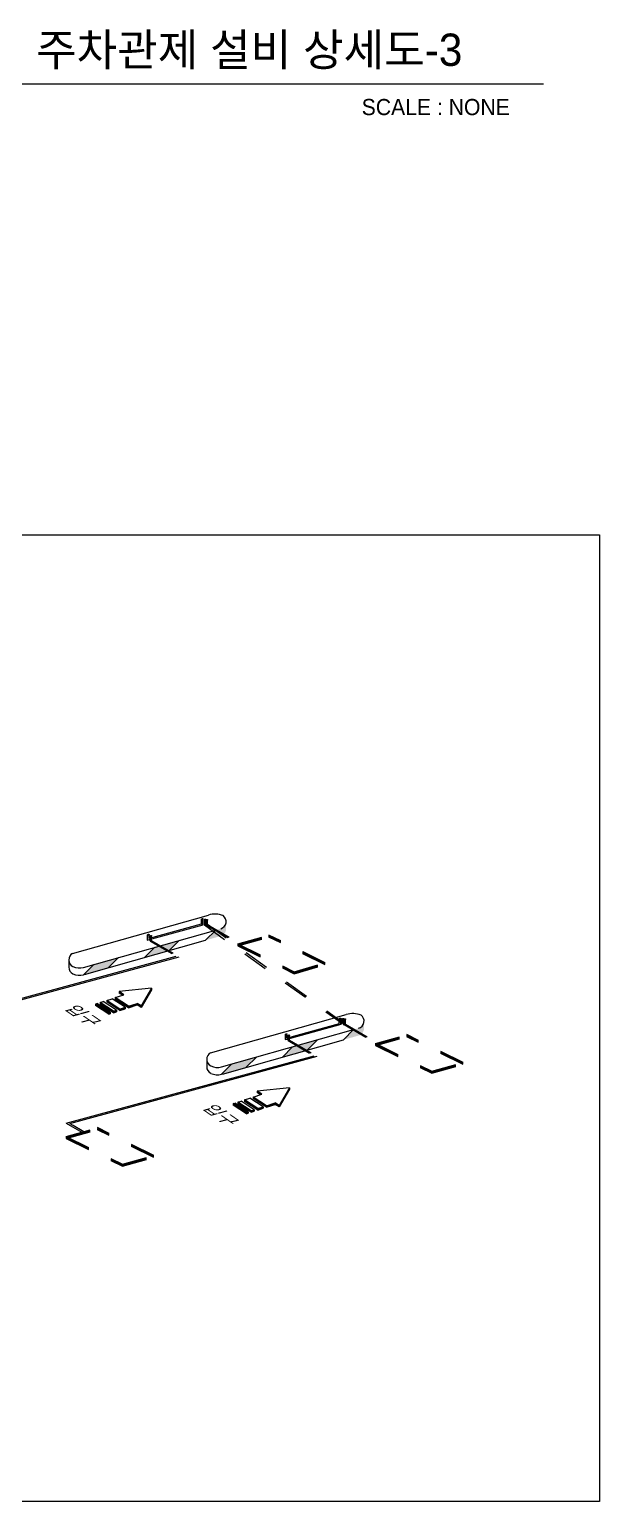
# Model space of a CAD drawing. Header units: millimetres. Extents: x 29838256 to 30236675, y -914750 to -833241.
# Drawn here: x 30110454 to 30124217, y -914750 to -879213 of the extents above; entities that cross this region are included whole.
import ezdxf

# ---------------------------------------------------------------- set-up
doc = ezdxf.new("R2010")
doc.units = ezdxf.units.MM
doc.header["$LTSCALE"] = 600
doc.header["$MEASUREMENT"] = 0
doc.linetypes.add('HIDDEN', pattern=[2, 1, -1])
doc.layers.get('0').update_dxf_attribs({"linetype": 'CONTINUOUS'})
for name, color, linetype in [('e-con', 1, 'CONTINUOUS'), ('RXSYMBOL', 7, 'CONTINUOUS'), ('TXT', 3, 'CONTINUOUS')]:
    doc.layers.add(name, color=color, linetype=linetype)
doc.styles.add('GHS', font='')
doc.styles.add('돋움', font='Dotum.TTF')
doc.styles.get('GHS').set_extended_font_data('Gulim')

msp = doc.modelspace()

# ---------------------------------------------------------------- hatches: boundary and pattern name
h = msp.add_hatch(color=2)
edge = h.paths.add_edge_path()
edge.add_line((30114926.15545785, -900980.409731034), (30115106.23741102, -901084.6681871507))
edge.add_ellipse((30115023.84342513, -900926.1294990968), major_axis=(0.06044146444797986, 178.6708730369778), ratio=0.9999999997421204, start_angle=207.4806888491182, end_angle=270.0193822341037)
edge.add_line((30115202.51430834, -900926.1294990968), (30115202.51430834, -900748.7697836459))
edge.add_ellipse((30115023.84342513, -900748.7697836454), major_axis=(-0.08552135297987606, 178.670862792646), ratio=0.999999999742388, start_angle=195.7458674494336, end_angle=269.9725752026272, ccw=False)
edge.add_line((30115072.41183342, -900920.7127807096), (30114951.77688619, -900954.7883026844))
edge.add_line((30114951.77688619, -900954.7883026848), (30114926.15545785, -900980.4097310338))
edge = h.paths.add_edge_path()
edge.add_line((30115061.35275793, -901101.1963319876), (30115072.41183342, -901098.072496161))
edge.add_ellipse((30115023.84342513, -900926.1294990968), major_axis=(1.253971640086254, 178.6664828111126), ratio=0.9999999997455773, start_angle=196.1754163710423, end_angle=207.8225695874941)
edge.add_line((30115106.12432637, -901084.7269070589), (30114926.07680414, -900980.4883847403))
edge.add_line((30114926.07680414, -900980.4883847401), (30114899.22989613, -901007.335292754))
edge.add_line((30114899.22989613, -901007.335292754), (30115061.35275793, -901101.1963319875))
h.paths.add_polyline_path([(30114704.59664154, -901201.9685473578), (30115061.20858837, -901101.2370552865), (30114899.15124242, -901007.4139464605)])
for points in [[(30113231.44163962, -901618.087812899), (30113830.83494662, -901448.778336059), (30114078.01519128, -901201.5980913856), (30113478.62188427, -901370.9075682261)], [(30111758.2866377, -902034.2070784406), (30112357.67994471, -901864.8976016005), (30112604.86018936, -901617.7173569271), (30112005.46688235, -901787.0268337677)], [(30111758.34787763, -902034.145838522), (30112357.74118463, -901864.8363616817), (30112604.92142928, -901617.6561170086), (30112005.52812228, -901786.9655938492)], [(30116560.44163962, -904020.087812899), (30117159.83494662, -903850.778336059), (30117407.01519128, -903603.5980913856), (30116807.62188427, -903772.9075682261)], [(30115087.2866377, -904436.2070784406), (30115686.67994471, -904266.8976016005), (30115933.86018936, -904019.7173569271), (30115334.46688235, -904189.0268337677)], [(30115087.34787763, -904436.145838522), (30115686.74118463, -904266.8363616817), (30115933.92142928, -904019.6561170086), (30115334.52812228, -904188.9655938492)]]:
    msp.add_hatch(color=2).paths.add_polyline_path(points)
h = msp.add_hatch(color=2)
edge = h.paths.add_edge_path()
edge.add_line((30118255.15545785, -903382.409731034), (30118435.23741102, -903486.6681871507))
edge.add_ellipse((30118352.84342513, -903328.1294990968), major_axis=(0.06044146444797986, 178.6708730369778), ratio=0.9999999997421204, start_angle=207.4806888491182, end_angle=270.0193822341037)
edge.add_line((30118531.51430834, -903328.1294990968), (30118531.51430834, -903150.7697836459))
edge.add_ellipse((30118352.84342513, -903150.7697836454), major_axis=(-0.08552135297987605, 178.670862792646), ratio=0.999999999742388, start_angle=195.7458674494336, end_angle=269.9725752026272, ccw=False)
edge.add_line((30118401.41183342, -903322.7127807096), (30118280.77688619, -903356.7883026844))
edge.add_line((30118280.77688619, -903356.7883026848), (30118255.15545785, -903382.4097310338))
edge = h.paths.add_edge_path()
edge.add_line((30118390.35275793, -903503.1963319876), (30118401.41183342, -903500.072496161))
edge.add_ellipse((30118352.84342513, -903328.1294990968), major_axis=(1.253971640086254, 178.6664828111126), ratio=0.9999999997455773, start_angle=196.1754163710423, end_angle=207.8225695874941)
edge.add_line((30118435.12432637, -903486.7269070589), (30118255.07680414, -903382.4883847403))
edge.add_line((30118255.07680414, -903382.4883847401), (30118228.22989613, -903409.335292754))
edge.add_line((30118228.22989613, -903409.335292754), (30118390.35275793, -903503.1963319875))
h.paths.add_polyline_path([(30118033.59664154, -903603.9685473578), (30118390.20858837, -903503.2370552865), (30118228.15124242, -903409.4139464605)])

# ---------------------------------------------------------------- linework, layer by layer
at = {"color": 7}
for p, q in [((30111496.10985879, -901516.5387429912), (30114773.30250718, -900590.8198030696, -15.00835421450552)), ((30111758.13333295, -901856.8467250923), (30114951.77688619, -900954.7883026853)), ((30111781.69238404, -902027.5517606066), (30114704.59664154, -901201.9685473581)), ((30114825.10985879, -903918.5387429912), (30118102.30250718, -902992.8198030696, -15.00835421450552)), ((30115087.13333295, -904258.8467250923), (30118280.77688619, -903356.7883026853)), ((30115110.69238404, -904429.5517606066), (30118033.59664154, -903603.9685473581))]:
    msp.add_line(p, q, dxfattribs=at)
at = {"color": 8, "ltscale": 2}
for p, q in [((30114639.00506795, -900833.7912282709), (30113309.48912948, -901200.3288099839)), ((30114603.03171784, -900814.9097161699), (30113345.46244368, -901161.1169860853)), ((30117968.00506795, -903235.7912282709), (30116638.48912948, -903602.3288099839)), ((30117932.03171784, -903216.9097161699), (30116674.46244368, -903563.1169860853))]:
    msp.add_line(p, q, dxfattribs=at)
at = {"color": 8, "linetype": 'HIDDEN'}
for p, q in [((30114604.85211977, -900812.5038594691), (30114604.85211977, -900696.500697419)), ((30114640.82545193, -900831.3853766414), (30114640.82545193, -900687.3391659687)), ((30114677.58177234, -900823.44611571), (30114677.58177234, -900707.4429536599)), ((30114678.72608921, -900830.9053398218), (30114678.72608921, -900706.7763944374)), ((30114678.72608921, -900830.9053398218), (30118008.47563051, -903213.2922811494)), ((30114713.55510449, -900842.3276328823), (30114713.55510449, -900698.2814222096)), ((30114714.69942136, -900791.693510852), (30114714.69942136, -900697.6148629872)), ((30114717.19942136, -900791.693510852), (30118044.44896266, -903204.1307496994)), ((30114719.40292504, -900828.987575628), (30114719.40292504, -900715.1422415128)), ((30114722.57256879, -900834.4851683935), (30115538.81443408, -901307.0484385198)), ((30114755.3762572, -900819.8260441778), (30114755.3762572, -900705.9807100625)), ((30114758.54590095, -900825.3236369432), (30115582.53391588, -901302.3715408065)), ((30113306.30951346, -901197.9229583534), (30113306.30951346, -901073.794012969)), ((30113342.28284561, -901158.7111293835), (30113342.28284561, -901064.6324815187)), ((30113366.73118324, -901216.3523045606), (30113366.73118324, -901102.5069704455)), ((30113402.70451539, -901207.1907731105), (30113402.70451539, -901093.3454389952)), ((30115483.08717885, -901288.7023096918), (30116236.73570552, -901075.820657056)), ((30115483.08717885, -901305.3384181148), (30116236.73570552, -901092.4567654792)), ((30115483.08717885, -901321.9745265378), (30116236.73570552, -901109.092873902)), ((30115483.08717884, -901338.610634961), (30116236.73570552, -901125.728982325)), ((30115483.30168832, -901288.7023096918), (30116236.950215, -901075.820657056)), ((30115483.30168832, -901305.3384181148), (30116236.950215, -901092.4567654792)), ((30115483.30168832, -901321.9745265378), (30116236.950215, -901109.092873902)), ((30115483.30168832, -901338.610634961), (30116236.950215, -901125.728982325)), ((30117595.77930832, -901745.8216467446), (30116236.73570552, -901075.820657056)), ((30117595.77930832, -901762.4577551675), (30116236.73570552, -901092.4567654792)), ((30117595.77930832, -901779.0938635906), (30116236.73570552, -901109.092873902)), ((30117595.77930832, -901795.7299720139), (30116236.73570552, -901125.728982325)), ((30117595.9938178, -901745.8216467446), (30116236.950215, -901075.820657056)), ((30117595.9938178, -901762.4577551675), (30116236.950215, -901092.4567654792)), ((30117595.9938178, -901779.0938635906), (30116236.950215, -901109.092873902)), ((30117595.9938178, -901795.7299720139), (30116236.950215, -901125.728982325)), ((30113369.90082699, -901221.8498973222), (30113998.16055313, -901585.5808982695)), ((30113405.87415914, -901212.6883658721), (30114070.75470398, -901597.6209916981)), ((30115483.08717885, -901288.7023096918), (30116842.13078164, -901958.7032993806)), ((30115483.08717885, -901305.3384181148), (30116842.13078164, -901975.3394078036)), ((30115483.08717885, -901321.9745265378), (30116842.13078164, -901991.9755162267)), ((30115483.08717884, -901338.610634961), (30116842.13078164, -902008.6116246498)), ((30115483.30168832, -901288.7023096918), (30116842.34529112, -901958.7032993806)), ((30115483.30168832, -901305.3384181148), (30116842.34529112, -901975.3394078036)), ((30115483.30168832, -901321.9745265378), (30116842.34529112, -901991.9755162267)), ((30115483.30168832, -901338.610634961), (30116842.34529112, -902008.6116246498)), ((30116842.13078164, -901958.7032993806), (30117595.77930832, -901745.8216467446)), ((30116842.13078164, -901975.3394078036), (30117595.77930832, -901762.4577551675)), ((30116842.13078164, -901991.9755162267), (30117595.77930832, -901779.0938635906)), ((30116842.13078164, -902008.6116246498), (30117595.77930832, -901795.7299720139)), ((30116842.34529112, -901958.7032993806), (30117595.9938178, -901745.8216467446)), ((30116842.34529112, -901975.3394078036), (30117595.9938178, -901762.4577551675)), ((30116842.34529112, -901991.9755162267), (30117595.9938178, -901779.0938635906)), ((30116842.34529112, -902008.6116246498), (30117595.9938178, -901795.7299720139)), ((30117933.85211977, -903214.5038594691), (30117933.85211977, -903098.500697419)), ((30117969.82545193, -903233.3853766414), (30117969.82545193, -903089.3391659687)), ((30118006.58177234, -903225.44611571), (30118006.58177234, -903109.4429536599)), ((30118009.08197995, -903103.5847107006), (30118009.08197995, -903212.900291809)), ((30118042.55510449, -903244.3276328823), (30118042.55510449, -903100.2814222096)), ((30118045.0553121, -903094.4231792503), (30118045.0553121, -903203.738760359)), ((30118048.40292504, -903230.987575628), (30118048.40292504, -903117.1422415128)), ((30118051.57256879, -903236.4851683935), (30118867.81443408, -903709.0484385198)), ((30118084.3762572, -903221.8260441778), (30118084.3762572, -903107.9807100625)), ((30118087.54590095, -903227.3236369432), (30118911.53391588, -903704.3715408065)), ((30116635.30951346, -903599.9229583534), (30116635.30951346, -903475.794012969)), ((30116671.28284561, -903560.7111293835), (30116671.28284561, -903466.6324815187)), ((30116695.73118324, -903618.3523045606), (30116695.73118324, -903504.5069704455)), ((30116698.90082699, -903623.8498973222), (30117327.16055313, -903987.5808982695)), ((30116731.70451539, -903609.1907731105), (30116731.70451539, -903495.3454389952)), ((30116734.87415914, -903614.6883658721), (30117399.75470398, -903999.6209916981)), ((30118812.08717885, -903690.7023096918), (30119565.73570552, -903477.820657056)), ((30118812.08717885, -903707.3384181148), (30119565.73570552, -903494.4567654792)), ((30118812.08717885, -903723.9745265378), (30119565.73570552, -903511.092873902)), ((30118812.08717884, -903740.610634961), (30119565.73570552, -903527.728982325)), ((30118812.08717885, -903690.7023096918), (30120171.13078164, -904360.7032993806)), ((30118812.30168832, -903690.7023096918), (30119565.950215, -903477.820657056)), ((30118812.30168832, -903707.3384181148), (30119565.950215, -903494.4567654792)), ((30118812.30168832, -903723.9745265378), (30119565.950215, -903511.092873902)), ((30118812.30168832, -903740.610634961), (30119565.950215, -903527.728982325)), ((30118812.30168832, -903690.7023096918), (30120171.34529112, -904360.7032993806)), ((30120924.77930832, -904147.8216467446), (30119565.73570552, -903477.820657056)), ((30120924.77930832, -904164.4577551675), (30119565.73570552, -903494.4567654792)), ((30120924.77930832, -904181.0938635906), (30119565.73570552, -903511.092873902)), ((30120924.77930832, -904197.7299720139), (30119565.73570552, -903527.728982325)), ((30120924.9938178, -904147.8216467446), (30119565.950215, -903477.820657056)), ((30120924.9938178, -904164.4577551675), (30119565.950215, -903494.4567654792)), ((30120924.9938178, -904181.0938635906), (30119565.950215, -903511.092873902)), ((30120924.9938178, -904197.7299720139), (30119565.950215, -903527.728982325)), ((30118812.08717885, -903707.3384181148), (30120171.13078164, -904377.3394078036)), ((30118812.08717885, -903723.9745265378), (30120171.13078164, -904393.9755162267)), ((30118812.08717884, -903740.610634961), (30120171.13078164, -904410.6116246498)), ((30118812.30168832, -903707.3384181148), (30120171.34529112, -904377.3394078036)), ((30118812.30168832, -903723.9745265378), (30120171.34529112, -904393.9755162267)), ((30118812.30168832, -903740.610634961), (30120171.34529112, -904410.6116246498)), ((30120171.13078164, -904360.7032993806), (30120924.77930832, -904147.8216467446)), ((30120171.13078164, -904377.3394078036), (30120924.77930832, -904164.4577551675)), ((30120171.13078164, -904393.9755162267), (30120924.77930832, -904181.0938635906)), ((30120171.13078164, -904410.6116246498), (30120924.77930832, -904197.7299720139)), ((30120171.34529112, -904360.7032993806), (30120924.9938178, -904147.8216467446)), ((30120171.34529112, -904377.3394078036), (30120924.9938178, -904164.4577551675)), ((30120171.34529112, -904393.9755162267), (30120924.9938178, -904181.0938635906)), ((30120171.34529112, -904410.6116246498), (30120924.9938178, -904197.7299720139)), ((30111341.16700848, -905936.9814599031), (30112094.81553516, -905724.0998072671)), ((30111341.16700848, -905953.6175683258), (30112094.81553516, -905740.73591569)), ((30111341.16700848, -905970.2536767488), (30112094.81553516, -905757.3720241128)), ((30111341.16700848, -905986.8897851724), (30112094.81553516, -905774.0081325364)), ((30111341.38151796, -905936.9814599031), (30112095.03004463, -905724.0998072671)), ((30111341.38151796, -905953.6175683258), (30112095.03004463, -905740.73591569)), ((30111341.38151796, -905970.2536767488), (30112095.03004463, -905757.3720241128)), ((30111341.38151796, -905986.8897851724), (30112095.03004463, -905774.0081325364)), ((30111344.09330081, -905613.9481936367), (30111718.13544138, -905830.499910286)), ((30111431.41023152, -905621.986218119), (30111767.48907753, -905816.5590834208)), ((30111507.33636572, -905666.0678477205), (30111767.34490797, -905816.5998067193)), ((30113453.85913795, -906394.1007969559), (30112094.81553516, -905724.0998072671)), ((30113453.85913795, -906410.7369053792), (30112094.81553516, -905740.73591569)), ((30113453.85913795, -906427.3730138016), (30112094.81553516, -905757.3720241128)), ((30113453.85913795, -906444.0091222252), (30112094.81553516, -905774.0081325364)), ((30113454.07364743, -906394.1007969559), (30112095.03004463, -905724.0998072671)), ((30113454.07364743, -906410.7369053792), (30112095.03004463, -905740.73591569)), ((30113454.07364743, -906427.3730138016), (30112095.03004463, -905757.3720241128)), ((30113454.07364743, -906444.0091222252), (30112095.03004463, -905774.0081325364)), ((30111341.16700848, -905936.9814599031), (30112700.21061127, -906606.9824495919)), ((30111341.16700848, -905953.6175683258), (30112700.21061127, -906623.6185580146)), ((30111341.16700848, -905970.2536767488), (30112700.21061127, -906640.2546664377)), ((30111341.16700848, -905986.8897851724), (30112700.21061127, -906656.8907748609)), ((30111341.38151796, -905936.9814599031), (30112700.42512075, -906606.9824495919)), ((30111341.38151796, -905953.6175683258), (30112700.42512075, -906623.6185580146)), ((30111341.38151796, -905970.2536767488), (30112700.42512075, -906640.2546664377)), ((30111341.38151796, -905986.8897851724), (30112700.42512075, -906656.8907748609)), ((30112700.21061127, -906606.9824495919), (30113453.85913795, -906394.1007969559)), ((30112700.21061127, -906623.6185580146), (30113453.85913795, -906410.7369053792)), ((30112700.21061127, -906640.2546664377), (30113453.85913795, -906427.3730138016)), ((30112700.21061127, -906656.8907748609), (30113453.85913795, -906444.0091222252)), ((30112700.42512075, -906606.9824495919), (30113454.07364743, -906394.1007969559)), ((30112700.42512075, -906623.6185580146), (30113454.07364743, -906410.7369053792)), ((30112700.42512075, -906640.2546664377), (30113454.07364743, -906427.3730138016)), ((30112700.42512075, -906656.8907748609), (30113454.07364743, -906444.0091222252))]:
    msp.add_line(p, q, dxfattribs=at)
at = {"color": 2}
for p, q in [((30113830.83494662, -901448.7783360591), (30114078.09959838, -901201.5136842851)), ((30114704.59664154, -901201.9685473582), (30114951.86129329, -900954.7038955839)), ((30113231.44163962, -901618.0878128994), (30113478.70629137, -901370.8231611254)), ((30111758.2866377, -902034.2070784409), (30112005.55128945, -901786.942426667)), ((30111758.34787763, -902034.145838522), (30112005.61252937, -901786.8811867478)), ((30112357.67994471, -901864.8976016006), (30112604.94459646, -901617.6329498268)), ((30112357.74118463, -901864.8363616817), (30112605.00583638, -901617.5717099073)), ((30117159.83494662, -903850.7783360591), (30117407.09959838, -903603.5136842851)), ((30118033.59664154, -903603.9685473582), (30118280.86129329, -903356.7038955839)), ((30115686.67994471, -904266.8976016006), (30115933.94459646, -904019.6329498268)), ((30115686.74118463, -904266.8363616817), (30115934.00583638, -904019.5717099073)), ((30116560.44163962, -904020.0878128994), (30116807.70629137, -903772.8231611254)), ((30115087.2866377, -904436.2070784409), (30115334.55128945, -904188.942426667)), ((30115087.34787763, -904436.145838522), (30115334.61252937, -904188.8811867478))]:
    msp.add_line(p, q, dxfattribs=at)
at = {"color": 8, "ltscale": 0.5}
for p, q in [((30108015.09330081, -903211.9481936368), (30113998.16055313, -901585.5808982695)), ((30108102.41023152, -903219.9862181192), (30114070.75470398, -901597.6209916981)), ((30111344.09330081, -905613.9481936368), (30117327.16055313, -903987.5808982695)), ((30111431.41023152, -905621.9862181192), (30117399.75470398, -903999.6209916981))]:
    msp.add_line(p, q, dxfattribs=at)
for p, q in [((30111403.32098133, -901673.2153704597), (30111403.32098133, -901850.4087145503)), ((30114732.32098133, -904075.2153704597), (30114732.32098133, -904252.4087145503))]:
    msp.add_line(p, q)
at = {"color": 4, "linetype": 'Continuous'}
for p, q in [((30112318.9934615, -902652.2874746199), (30112446.92197422, -902610.403056676)), ((30112319.14361813, -902652.2874746199), (30112447.07213085, -902610.403056676)), ((30112767.50111236, -902818.7325151598), (30112446.92197422, -902610.403056676)), ((30112767.651269, -902818.7325151598), (30112447.07213085, -902610.403056676)), ((30112524.76328228, -902584.9174334051), (30112736.11775272, -902515.7189507032)), ((30112524.76328228, -902584.9174334051), (30112524.76328228, -902621.0097420102)), ((30112845.34242043, -902793.2468918896), (30112524.76328228, -902584.9174334051)), ((30112845.34242043, -902829.3392004949), (30112524.76328228, -902621.0097420102)), ((30112524.91343892, -902584.9174334051), (30112736.26790936, -902515.7189507032)), ((30112524.91343892, -902584.9174334051), (30112524.91343892, -902621.0097420102)), ((30112845.49257707, -902793.2468918896), (30112524.91343892, -902584.9174334051)), ((30112845.49257707, -902829.3392004949), (30112524.91343892, -902621.0097420102)), ((30113401.76192712, -902357.7218790044), (30112619.17912801, -902439.7259821551)), ((30112619.179128, -902439.7259821551), (30112619.179128, -902475.8182907604)), ((30112736.11775272, -902515.7189507032), (30112619.17912801, -902439.7259821551)), ((30112699.18554355, -902527.8107358103), (30112619.179128, -902475.8182907604)), ((30113401.91208376, -902357.7218790044), (30112619.32928464, -902439.7259821551)), ((30112619.32928464, -902439.7259821551), (30112619.32928464, -902475.8182907604)), ((30112736.26790936, -902515.7189507032), (30112619.32928464, -902439.7259821551)), ((30112699.33570018, -902527.8107358103), (30112619.32928464, -902475.8182907604)), ((30113401.76192712, -902357.7218790044), (30113153.1714479, -902785.1598280173)), ((30113401.76192712, -902393.8141876097), (30113153.1714479, -902821.2521366229)), ((30113401.91208376, -902357.7218790044), (30113153.32160453, -902785.1598280173)), ((30113401.91208376, -902393.8141876097), (30113153.32160453, -902821.2521366229)), ((30113401.76192712, -902357.7218790047), (30113401.76192712, -902393.8141876097)), ((30113401.91208376, -902357.7218790047), (30113401.91208376, -902393.8141876097)), ((30112046.42086185, -902741.5290708959), (30112083.54706426, -902729.373771459)), ((30112046.42086185, -902741.5290708959), (30112046.42086185, -902777.6213795012)), ((30112367, -902949.8585293809), (30112046.42086185, -902741.5290708954)), ((30112367, -902985.9508379857), (30112046.42086185, -902777.6213795012)), ((30112046.57101848, -902741.5290708959), (30112083.6972209, -902729.373771459)), ((30112046.57101848, -902741.5290708959), (30112046.57101848, -902777.6213795012)), ((30112367.15015664, -902949.8585293809), (30112046.57101849, -902741.5290708954)), ((30112367.15015664, -902985.9508379857), (30112046.57101848, -902777.6213795012)), ((30112404.12620241, -902937.7032299441), (30112083.54706426, -902729.373771459)), ((30112404.27635905, -902937.7032299441), (30112083.6972209, -902729.373771459)), ((30112158.59460731, -902704.8028404596), (30112232.84701214, -902680.4922415861)), ((30112158.59460731, -902704.8028404596), (30112158.59460731, -902740.8951490644)), ((30112479.17374546, -902913.1322989438), (30112158.59460731, -902704.8028404596)), ((30112479.17374546, -902949.2246075494), (30112158.59460731, -902740.8951490644)), ((30112158.74476394, -902704.8028404596), (30112232.99716877, -902680.4922415861)), ((30112158.74476394, -902704.8028404596), (30112158.74476394, -902740.8951490644)), ((30112479.3239021, -902913.1322989438), (30112158.74476395, -902704.8028404596)), ((30112479.3239021, -902949.2246075494), (30112158.74476394, -902740.8951490644)), ((30112553.42615029, -902888.821700071), (30112232.84701214, -902680.4922415859)), ((30112553.57630692, -902888.821700071), (30112232.99716877, -902680.4922415859)), ((30112318.9934615, -902652.2874746199), (30112318.9934615, -902688.3797832247)), ((30112639.57259965, -902860.6169331046), (30112318.9934615, -902652.2874746199)), ((30112639.57259965, -902896.7092417104), (30112318.9934615, -902688.3797832247)), ((30112319.14361813, -902652.2874746199), (30112319.14361813, -902688.3797832247)), ((30112639.72275629, -902860.6169331046), (30112319.14361813, -902652.2874746199)), ((30112639.72275628, -902896.7092417104), (30112319.14361813, -902688.3797832247)), ((30112367, -902949.8585293809), (30112404.12620241, -902937.7032299441)), ((30112367, -902949.8585293809), (30112367, -902985.9508379857)), ((30112367, -902985.9508379857), (30112404.12620241, -902973.7955385497)), ((30112367.15015664, -902949.8585293809), (30112404.27635905, -902937.7032299441)), ((30112367.15015664, -902949.8585293809), (30112367.15015663, -902985.9508379857)), ((30112367.15015663, -902985.9508379857), (30112404.27635905, -902973.7955385497)), ((30112404.12620241, -902937.7032299443), (30112404.12620241, -902973.7955385497)), ((30112404.27635905, -902937.7032299443), (30112404.27635905, -902973.7955385497)), ((30112479.17374546, -902913.1322989438), (30112553.42615029, -902888.821700071)), ((30112479.17374546, -902913.1322989444), (30112479.17374546, -902949.2246075494)), ((30112479.17374546, -902949.2246075494), (30112553.42615028, -902924.9140086763)), ((30112479.3239021, -902913.1322989438), (30112553.57630692, -902888.821700071)), ((30112479.3239021, -902913.1322989444), (30112479.3239021, -902949.2246075494)), ((30112479.3239021, -902949.2246075494), (30112553.57630692, -902924.9140086763)), ((30112553.42615028, -902888.821700071), (30112553.42615028, -902924.9140086763)), ((30112553.57630692, -902888.821700071), (30112553.57630692, -902924.9140086763)), ((30112639.57259965, -902860.6169331046), (30112767.50111236, -902818.7325151598)), ((30112639.57259965, -902896.7092417104), (30112767.50111236, -902854.8248237654)), ((30112639.57259965, -902860.6169331049), (30112639.57259965, -902896.7092417104)), ((30112639.72275629, -902860.6169331046), (30112767.651269, -902818.7325151598)), ((30112639.72275628, -902896.7092417104), (30112767.651269, -902854.8248237654)), ((30112639.72275628, -902860.6169331049), (30112639.72275628, -902896.7092417104)), ((30112767.50111236, -902818.7325151606), (30112767.50111236, -902854.8248237654)), ((30112767.651269, -902818.7325151606), (30112767.651269, -902854.8248237654)), ((30112845.34242043, -902793.24689189), (30113056.69689088, -902724.0484091882)), ((30112845.34242043, -902829.3392004955), (30113056.69689088, -902760.1407177936)), ((30112845.34242043, -902793.24689189), (30112845.34242043, -902829.3392004949)), ((30112845.49257707, -902793.24689189), (30113056.84704751, -902724.0484091882)), ((30112845.49257707, -902829.3392004955), (30113056.84704751, -902760.1407177936)), ((30112845.49257707, -902793.24689189), (30112845.49257707, -902829.3392004949)), ((30113056.69689088, -902724.0484091878), (30113056.69689088, -902760.1407177928)), ((30113152.34766722, -902786.2073960591), (30113056.69689088, -902724.0484091862)), ((30113152.34766722, -902822.2997046645), (30113056.69689088, -902760.1407177912)), ((30113056.84704751, -902724.0484091878), (30113056.84704751, -902760.1407177928)), ((30113152.49782386, -902786.2073960591), (30113056.84704751, -902724.0484091862)), ((30113152.49782386, -902822.2997046645), (30113056.84704751, -902760.1407177912)), ((30113152.34766722, -902786.2073960599), (30113152.34766722, -902822.2997046645)), ((30113152.49782386, -902786.2073960599), (30113152.49782386, -902822.2997046645)), ((30116730.76192712, -904759.7218790044), (30115948.17912801, -904841.7259821551)), ((30116730.91208376, -904759.7218790044), (30115948.32928464, -904841.7259821551)), ((30116730.76192712, -904759.7218790044), (30116482.1714479, -905187.1598280173)), ((30116730.91208376, -904759.7218790044), (30116482.32160453, -905187.1598280173)), ((30116730.76192712, -904759.7218790047), (30116730.76192712, -904795.8141876097)), ((30116730.91208376, -904759.7218790047), (30116730.91208376, -904795.8141876097)), ((30115487.59460731, -905106.8028404596), (30115561.84701214, -905082.4922415861)), ((30115487.59460731, -905106.8028404596), (30115487.59460731, -905142.8951490644)), ((30115808.17374546, -905315.1322989438), (30115487.59460731, -905106.8028404596)), ((30115487.74476394, -905106.8028404596), (30115561.99716877, -905082.4922415861)), ((30115487.74476394, -905106.8028404596), (30115487.74476394, -905142.8951490644)), ((30115808.3239021, -905315.1322989438), (30115487.74476395, -905106.8028404596)), ((30115882.42615029, -905290.821700071), (30115561.84701214, -905082.4922415859)), ((30115882.57630692, -905290.821700071), (30115561.99716877, -905082.4922415859)), ((30115647.9934615, -905054.2874746199), (30115775.92197422, -905012.403056676)), ((30115647.9934615, -905054.2874746199), (30115647.9934615, -905090.3797832247)), ((30115968.57259965, -905262.6169331046), (30115647.9934615, -905054.2874746199)), ((30115968.57259965, -905298.7092417104), (30115647.9934615, -905090.3797832247)), ((30115648.14361813, -905054.2874746199), (30115776.07213085, -905012.403056676)), ((30115648.14361813, -905054.2874746199), (30115648.14361813, -905090.3797832247)), ((30115968.72275629, -905262.6169331046), (30115648.14361813, -905054.2874746199)), ((30115968.72275628, -905298.7092417104), (30115648.14361813, -905090.3797832247)), ((30116096.50111236, -905220.7325151598), (30115775.92197422, -905012.403056676)), ((30116096.651269, -905220.7325151598), (30115776.07213085, -905012.403056676)), ((30115853.76328228, -904986.9174334051), (30116065.11775272, -904917.7189507032)), ((30115853.76328228, -904986.9174334051), (30115853.76328228, -905023.0097420102)), ((30116174.34242043, -905195.2468918896), (30115853.76328228, -904986.9174334051)), ((30116174.34242043, -905231.3392004949), (30115853.76328228, -905023.0097420102)), ((30115853.91343892, -904986.9174334051), (30116065.26790936, -904917.7189507032)), ((30115853.91343892, -904986.9174334051), (30115853.91343892, -905023.0097420102)), ((30116174.49257707, -905195.2468918896), (30115853.91343892, -904986.9174334051)), ((30116174.49257707, -905231.3392004949), (30115853.91343892, -905023.0097420102)), ((30115948.179128, -904841.7259821551), (30115948.179128, -904877.8182907604)), ((30116065.11775272, -904917.7189507032), (30115948.17912801, -904841.7259821551)), ((30116028.18554355, -904929.8107358103), (30115948.179128, -904877.8182907604)), ((30115948.32928464, -904841.7259821551), (30115948.32928464, -904877.8182907604)), ((30116065.26790936, -904917.7189507032), (30115948.32928464, -904841.7259821551)), ((30116028.33570018, -904929.8107358103), (30115948.32928464, -904877.8182907604)), ((30116730.76192712, -904795.8141876097), (30116482.1714479, -905223.2521366229)), ((30116730.91208376, -904795.8141876097), (30116482.32160453, -905223.2521366229)), ((30115375.42086185, -905143.5290708959), (30115412.54706426, -905131.373771459)), ((30115375.42086185, -905143.5290708959), (30115375.42086185, -905179.6213795012)), ((30115696, -905351.8585293809), (30115375.42086185, -905143.5290708954)), ((30115696, -905387.9508379857), (30115375.42086185, -905179.6213795012)), ((30115375.57101848, -905143.5290708959), (30115412.6972209, -905131.373771459)), ((30115375.57101848, -905143.5290708959), (30115375.57101848, -905179.6213795012)), ((30115696.15015664, -905351.8585293809), (30115375.57101849, -905143.5290708954)), ((30115696.15015664, -905387.9508379857), (30115375.57101848, -905179.6213795012)), ((30115733.12620241, -905339.7032299441), (30115412.54706426, -905131.373771459)), ((30115733.27635905, -905339.7032299441), (30115412.6972209, -905131.373771459)), ((30115808.17374546, -905351.2246075494), (30115487.59460731, -905142.8951490644)), ((30115808.3239021, -905351.2246075494), (30115487.74476394, -905142.8951490644)), ((30115696, -905351.8585293809), (30115733.12620241, -905339.7032299441)), ((30115696, -905351.8585293809), (30115696, -905387.9508379857)), ((30115696, -905387.9508379857), (30115733.12620241, -905375.7955385497)), ((30115696.15015664, -905351.8585293809), (30115733.27635905, -905339.7032299441)), ((30115696.15015664, -905351.8585293809), (30115696.15015663, -905387.9508379857)), ((30115696.15015663, -905387.9508379857), (30115733.27635905, -905375.7955385497)), ((30115733.12620241, -905339.7032299443), (30115733.12620241, -905375.7955385497)), ((30115733.27635905, -905339.7032299443), (30115733.27635905, -905375.7955385497)), ((30115808.17374546, -905315.1322989438), (30115882.42615029, -905290.821700071)), ((30115808.17374546, -905315.1322989444), (30115808.17374546, -905351.2246075494)), ((30115808.17374546, -905351.2246075494), (30115882.42615028, -905326.9140086763)), ((30115808.3239021, -905315.1322989438), (30115882.57630692, -905290.821700071)), ((30115808.3239021, -905315.1322989444), (30115808.3239021, -905351.2246075494)), ((30115808.3239021, -905351.2246075494), (30115882.57630692, -905326.9140086763)), ((30115882.42615028, -905290.821700071), (30115882.42615028, -905326.9140086763)), ((30115882.57630692, -905290.821700071), (30115882.57630692, -905326.9140086763)), ((30115968.57259965, -905262.6169331046), (30116096.50111236, -905220.7325151598)), ((30115968.57259965, -905298.7092417104), (30116096.50111236, -905256.8248237654)), ((30115968.57259965, -905262.6169331049), (30115968.57259965, -905298.7092417104)), ((30115968.72275629, -905262.6169331046), (30116096.651269, -905220.7325151598)), ((30115968.72275628, -905298.7092417104), (30116096.651269, -905256.8248237654)), ((30115968.72275628, -905262.6169331049), (30115968.72275628, -905298.7092417104)), ((30116096.50111236, -905220.7325151606), (30116096.50111236, -905256.8248237654)), ((30116096.651269, -905220.7325151606), (30116096.651269, -905256.8248237654)), ((30116174.34242043, -905195.24689189), (30116385.69689088, -905126.0484091882)), ((30116174.34242043, -905231.3392004955), (30116385.69689088, -905162.1407177936)), ((30116174.34242043, -905195.24689189), (30116174.34242043, -905231.3392004949)), ((30116174.49257707, -905195.24689189), (30116385.84704751, -905126.0484091882)), ((30116174.49257707, -905231.3392004955), (30116385.84704751, -905162.1407177936)), ((30116174.49257707, -905195.24689189), (30116174.49257707, -905231.3392004949)), ((30116385.69689088, -905126.0484091878), (30116385.69689088, -905162.1407177928)), ((30116481.34766722, -905188.2073960591), (30116385.69689088, -905126.0484091862)), ((30116481.34766722, -905224.2997046645), (30116385.69689088, -905162.1407177912)), ((30116385.84704751, -905126.0484091878), (30116385.84704751, -905162.1407177928)), ((30116481.49782386, -905188.2073960591), (30116385.84704751, -905126.0484091862)), ((30116481.49782386, -905224.2997046645), (30116385.84704751, -905162.1407177912)), ((30116481.34766722, -905188.2073960599), (30116481.34766722, -905224.2997046645)), ((30116481.49782386, -905188.2073960599), (30116481.49782386, -905224.2997046645))]:
    msp.add_line(p, q, dxfattribs=at)
at = {"color": 8, "linetype": 'HIDDEN'}
for centre, radius, start, end in [((30114602.35211977, -900812.5038594691), 2.5, 285.7737409563707, 0), ((30114638.32545193, -900831.3853766414), 2.5, 285.7741683682828, 0), ((30114675.08177234, -900823.44611571), 2.5, 285.7737409563707, 0), ((30114681.22608921, -900830.9053398218), 2.5, 180, 285.7741683682828), ((30114711.05510449, -900842.3276328823), 2.5, 285.7741683682828, 0), ((30114717.19942136, -900791.693510852), 2.5, 180, 285.7737409563707), ((30114717.43794393, -900828.2236920302), 2.5, 285.7741683682828, 0), ((30114725.75540041, -900828.987575628), 6.352475368685252, 180, 239.9313019628345), ((30114761.72873256, -900819.8260441778), 6.352475368685252, 180, 239.9313019628345), ((30113308.80951346, -901197.9229583534), 2.5, 180, 285.7741683682828), ((30113344.78284561, -901158.7111293835), 2.5, 180, 285.7737409563707), ((30113409.05699076, -901207.1907731105), 6.352475368685252, 180, 239.9313019628345), ((30113373.08365861, -901216.3523045606), 6.352475368685252, 180, 239.9313019628345), ((30117931.35211977, -903214.5038594691), 2.5, 285.7737409563707, 0), ((30117967.32545193, -903233.3853766414), 2.5, 285.7741683682828, 0), ((30118004.08177234, -903225.44611571), 2.5, 285.7737409563707, 0), ((30118008.58197995, -903212.900291809), 0.5, 239.931301962844, 0), ((30118040.05510449, -903244.3276328823), 2.5, 285.7741683682828, 0), ((30118044.5553121, -903203.738760359), 0.5, 239.931301962844, 0), ((30118046.43794393, -903230.2236920302), 2.5, 285.7741683682828, 0), ((30118054.75540041, -903230.987575628), 6.352475368685252, 180, 239.931301962844), ((30118090.72873256, -903221.8260441778), 6.352475368685252, 180, 239.931301962844), ((30116637.80951346, -903599.9229583534), 2.5, 180, 285.7741683682828), ((30116673.78284561, -903560.7111293835), 2.5, 180, 285.7737409563707), ((30116702.08365861, -903618.3523045606), 6.352475368685252, 180, 239.9313019628347), ((30116738.05699076, -903609.1907731105), 6.352475368685252, 180, 239.9313019628347)]:
    msp.add_arc(centre, radius, start, end, dxfattribs=at)
at = {"color": 7}
for centre, radius, start, end in [((30114929.58887609, -901144.1084029305, -15.00835421450552), 574.938, 69.54878377152961, 105.7732922703524), ((30115023.84342513, -900748.7697836454, -15.00835419294162), 178.6708832141418, 285.7732922660219, 53.35750344113043), ((30111581.99186455, -901673.2153704597), 178.6708832141418, 118.7292695435881, 243.7569573673142), ((30111660.99651656, -901512.9607309974), 357.3417664282836, 243.7569573673142, 285.7732922660219), ((30111661.21106123, -901690.2598444271), 357.3417664282836, 243.7569573673142, 285.7732922660219), ((30118258.58887609, -903546.1084029305, -15.00835421450552), 574.938, 69.54878377152961, 105.7732922703524), ((30118352.84342513, -903150.7697836454, -15.00835419294162), 178.6708832141418, 285.7732922660219, 53.35750344112023), ((30114910.99186455, -904075.2153704597), 178.6708832141418, 118.7292695435881, 243.7569573673142), ((30114989.99651656, -903914.9607309974), 357.3417664282836, 243.7569573673142, 285.7732922660219), ((30114990.21106123, -904092.2598444271), 357.3417664282836, 243.7569573673142, 285.7732922660219)]:
    msp.add_arc(centre, radius, start, end, dxfattribs=at)
for centre in [(30111581.99186455, -901850.4087145503), (30114910.99186455, -904252.4087145503)]:
    msp.add_arc(centre, 178.6708832141418, 180, 243.7569573673142)
at = {"color": 8, "linetype": 'HIDDEN'}
for centre, major_axis in [((30114622.81164678, -900689.882673823), (-17.95952700703708, -6.618023596025209)), ((30114695.54129935, -900700.8249300639), (-17.95952700703708, -6.618023596025209)), ((30114696.68561622, -900700.1583708414), (-17.95952700703708, -6.618023596025209)), ((30114737.36245205, -900708.5242179168), (-17.95952700703708, -6.618023596025209)), ((30113324.26904047, -901067.1759893729), (-17.95952700703708, -6.618023596025209)), ((30113384.69071025, -901095.8889468494), (-17.95952700703708, -6.618023596025209)), ((30117951.81164678, -903091.882673823), (-17.95952700703708, -6.618023596025209)), ((30118024.54129935, -903102.8249300639), (-17.95952700703708, -6.618023596025209)), ((30118027.04150695, -903096.9666871045), (17.95952700703708, 6.618023596025209)), ((30118066.36245205, -903110.5242179168), (-17.95952700703708, -6.618023596025209)), ((30116653.26904047, -903469.1759893729), (-17.95952700703708, -6.618023596025209)), ((30116713.69071025, -903497.8889468494), (-17.95952700703708, -6.618023596025209))]:
    msp.add_ellipse(centre, major_axis=major_axis, ratio=0.5425936947700402, dxfattribs=at)
at = {"color": 4, "linetype": 'Continuous'}
for points in [[(30112524.76328228, -902584.9174334045), (30112524.76328228, -902621.0097420102), (30112845.34242043, -902793.2468918893), (30112845.34242043, -902829.3392004949)], [(30112524.91343892, -902584.9174334045), (30112524.91343892, -902621.0097420102), (30112845.49257707, -902793.2468918893), (30112845.49257707, -902829.3392004949)], [(30112619.17912801, -902439.7259821551), (30112736.11775272, -902515.7189507032), (30112619.179128, -902475.8182907604), (30112699.18554355, -902527.8107358103)], [(30112619.32928464, -902439.7259821551), (30112736.26790936, -902515.7189507032), (30112619.32928464, -902475.8182907604), (30112699.33570018, -902527.8107358103)], [(30113153.1714479, -902785.1598280173), (30113401.76192712, -902357.7218790044), (30113152.34766722, -902822.2997046645), (30113401.76192712, -902393.8141876097)], [(30113153.32160453, -902785.1598280173), (30113401.91208376, -902357.7218790044), (30113152.49782386, -902822.2997046645), (30113401.91208376, -902393.8141876097)], [(30112158.59460731, -902704.8028404586), (30112479.17374546, -902913.1322989438), (30112158.59460731, -902740.8951490644), (30112479.17374546, -902949.2246075494)], [(30112158.74476394, -902704.8028404586), (30112479.3239021, -902913.1322989438), (30112158.74476394, -902740.8951490644), (30112479.3239021, -902949.2246075494)], [(30112318.9934615, -902652.2874746199), (30112639.57259965, -902860.6169331049), (30112318.9934615, -902688.3797832247), (30112639.57259965, -902896.7092417104)], [(30112319.14361813, -902652.2874746199), (30112639.72275628, -902860.6169331049), (30112319.14361813, -902688.3797832247), (30112639.72275628, -902896.7092417104)], [(30112367, -902949.8585293809), (30112404.12620241, -902937.7032299446), (30112367, -902985.9508379863), (30112404.12620241, -902973.7955385497)], [(30112367.15015664, -902949.8585293809), (30112404.27635905, -902937.7032299446), (30112367.15015664, -902985.9508379863), (30112404.27635905, -902973.7955385497)], [(30112479.17374546, -902913.1322989432), (30112553.42615028, -902888.8217000705), (30112479.17374546, -902949.2246075494), (30112553.42615028, -902924.9140086763)], [(30112479.3239021, -902913.1322989432), (30112553.57630692, -902888.8217000705), (30112479.3239021, -902949.2246075494), (30112553.57630692, -902924.9140086763)], [(30112639.57259965, -902860.6169331039), (30112767.50111236, -902818.7325151593), (30112639.57259965, -902896.7092417104), (30112767.50111236, -902854.8248237654)], [(30112639.72275628, -902860.6169331039), (30112767.651269, -902818.7325151593), (30112639.72275628, -902896.7092417104), (30112767.651269, -902854.8248237654)], [(30112845.34242043, -902793.2468918893), (30113056.69689088, -902724.0484091862), (30112845.34242043, -902829.3392004955), (30113056.69689088, -902760.1407177928)], [(30112845.49257707, -902793.2468918893), (30113056.84704751, -902724.0484091862), (30112845.49257707, -902829.3392004955), (30113056.84704751, -902760.1407177928)], [(30113056.69689088, -902724.0484091877), (30113152.34766722, -902786.2073960591), (30113056.69689088, -902760.1407177936), (30113152.34766722, -902822.2997046645)], [(30113056.84704752, -902724.0484091877), (30113152.49782386, -902786.2073960591), (30113056.84704751, -902760.1407177936), (30113152.49782386, -902822.2997046645)], [(30116482.1714479, -905187.1598280173), (30116730.76192712, -904759.7218790044), (30116481.34766722, -905224.2997046645), (30116730.76192712, -904795.8141876097)], [(30116482.32160453, -905187.1598280173), (30116730.91208376, -904759.7218790044), (30116481.49782386, -905224.2997046645), (30116730.91208376, -904795.8141876097)], [(30115487.59460731, -905106.8028404586), (30115808.17374546, -905315.1322989438), (30115487.59460731, -905142.8951490644), (30115808.17374546, -905351.2246075494)], [(30115487.74476394, -905106.8028404586), (30115808.3239021, -905315.1322989438), (30115487.74476394, -905142.8951490644), (30115808.3239021, -905351.2246075494)], [(30115647.9934615, -905054.2874746199), (30115968.57259965, -905262.6169331049), (30115647.9934615, -905090.3797832247), (30115968.57259965, -905298.7092417104)], [(30115648.14361813, -905054.2874746199), (30115968.72275628, -905262.6169331049), (30115648.14361813, -905090.3797832247), (30115968.72275628, -905298.7092417104)], [(30115853.76328228, -904986.9174334045), (30115853.76328228, -905023.0097420102), (30116174.34242043, -905195.2468918893), (30116174.34242043, -905231.3392004949)], [(30115853.91343892, -904986.9174334045), (30115853.91343892, -905023.0097420102), (30116174.49257707, -905195.2468918893), (30116174.49257707, -905231.3392004949)], [(30115948.17912801, -904841.7259821551), (30116065.11775272, -904917.7189507032), (30115948.179128, -904877.8182907604), (30116028.18554355, -904929.8107358103)], [(30115948.32928464, -904841.7259821551), (30116065.26790936, -904917.7189507032), (30115948.32928464, -904877.8182907604), (30116028.33570018, -904929.8107358103)], [(30115696, -905351.8585293809), (30115733.12620241, -905339.7032299446), (30115696, -905387.9508379863), (30115733.12620241, -905375.7955385497)], [(30115696.15015664, -905351.8585293809), (30115733.27635905, -905339.7032299446), (30115696.15015664, -905387.9508379863), (30115733.27635905, -905375.7955385497)], [(30115808.17374546, -905315.1322989432), (30115882.42615028, -905290.8217000705), (30115808.17374546, -905351.2246075494), (30115882.42615028, -905326.9140086763)], [(30115808.3239021, -905315.1322989432), (30115882.57630692, -905290.8217000705), (30115808.3239021, -905351.2246075494), (30115882.57630692, -905326.9140086763)], [(30115968.57259965, -905262.6169331039), (30116096.50111236, -905220.7325151593), (30115968.57259965, -905298.7092417104), (30116096.50111236, -905256.8248237654)], [(30115968.72275628, -905262.6169331039), (30116096.651269, -905220.7325151593), (30115968.72275628, -905298.7092417104), (30116096.651269, -905256.8248237654)], [(30116174.34242043, -905195.2468918893), (30116385.69689088, -905126.0484091862), (30116174.34242043, -905231.3392004955), (30116385.69689088, -905162.1407177928)], [(30116174.49257707, -905195.2468918893), (30116385.84704751, -905126.0484091862), (30116174.49257707, -905231.3392004955), (30116385.84704751, -905162.1407177928)], [(30116385.69689088, -905126.0484091877), (30116481.34766722, -905188.2073960591), (30116385.69689088, -905162.1407177936), (30116481.34766722, -905224.2997046645)], [(30116385.84704752, -905126.0484091877), (30116481.49782386, -905188.2073960591), (30116385.84704751, -905162.1407177936), (30116481.49782386, -905224.2997046645)]]:
    msp.add_solid(points, dxfattribs=at)
at = {"color": 131, "linetype": 'Continuous'}
for points in [[(30112046.42086185, -902741.5290708954), (30112367, -902949.8585293798), (30112046.42086185, -902777.6213795012), (30112367, -902985.9508379857)], [(30112046.57101849, -902741.5290708954), (30112367.15015664, -902949.8585293798), (30112046.57101848, -902777.6213795012), (30112367.15015664, -902985.9508379857)], [(30115375.42086185, -905143.5290708954), (30115696, -905351.8585293798), (30115375.42086185, -905179.6213795012), (30115696, -905387.9508379857)], [(30115375.57101849, -905143.5290708954), (30115696.15015664, -905351.8585293798), (30115375.57101848, -905179.6213795012), (30115696.15015664, -905387.9508379857)]]:
    msp.add_solid(points, dxfattribs=at)
at = {"layer": 'e-con'}
msp.add_lwpolyline([(30085879.32762333, -891411), (30124217.32762333, -891411), (30124217.32762333, -914750), (30085879.32762333, -914750)], close=True, dxfattribs=at)
at = {"layer": 'RXSYMBOL'}
msp.add_line((30109821.61647598, -880522.6038566788), (30122865.58584539, -880522.6038566793), dxfattribs=at)

# ---------------------------------------------------------------- texts
at = {"color": 4, "linetype": 'Continuous', "style": 'GHS'}
for height, oblique, width, p in [(259.2474407605421, 39.99999998978235, 1.192861733526319, (30111267.18388327, -902839.0924691258)), (259.2474407705622, 39.99999999197443, 1.192861733549561, (30111267.3340399, -902839.0924691258)), (259.2474407605421, 39.99999998978235, 1.192861733526319, (30114596.18388327, -905241.0924691258)), (259.2474407705622, 39.99999999197443, 1.192861733549561, (30114596.3340399, -905241.0924691258))]:
    msp.add_text('입구', height=height, rotation=325.4208650612077, dxfattribs=dict(at, oblique=oblique, width=width)).set_placement(p)
at = {"layer": 'TXT', "style": '돋움'}
for s, height, p in [('주차관제 설비 상세도-3', 780.7219199999998, (30110612.3965027, -880093.9223104991)), ('SCALE : NONE', 390.36096, (30118475.03439895, -881281.5108809364))]:
    msp.add_text(s, height=height, dxfattribs=at).set_placement(p)

doc.saveas('drawing.dxf')
